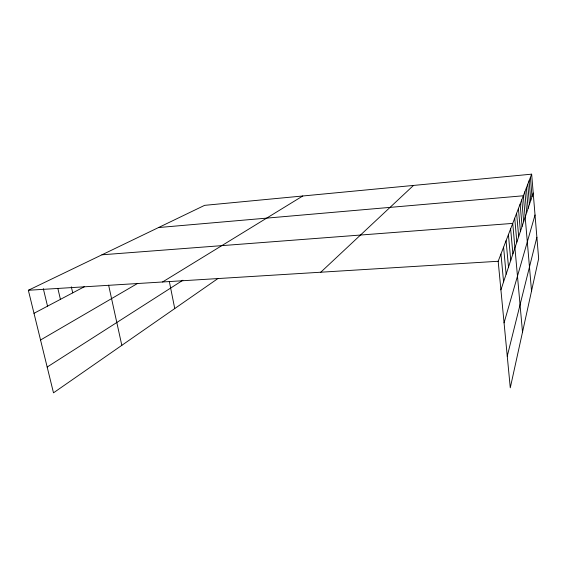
<?xml version="1.0" encoding="UTF-8"?>
<svg xmlns="http://www.w3.org/2000/svg" width="567" height="567" viewBox="0 0 567 567"><rect width="100%" height="100%" fill="white"/><g stroke="black" fill="none" stroke-linecap="round" stroke-linejoin="round"><path stroke-width="0.85" d="M507.252 356.154L536.878 237.268M504.063 322.857L535.028 214.971M500.909 289.85L533.214 193.035M531.648 174.168L538.65 258.616L510.279 387.8L498.173 261.267L531.648 174.168L204.609 205.346L28.35 290.269L53.496 392.832L218.089 278.432M320.773 272.217L413.499 185.43M47.174 367.04L182.907 280.226M162.559 281.983L302.771 195.984M40.541 340.009L137.767 283.344M33.999 313.31L84.455 286.668M158.54 227.544L523.341 195.771L531.534 291.013M101.954 254.803L512.724 223.398L522.512 332.092M28.35 290.269L498.173 261.267M43.319 288.646L47.529 306.166M57.827 288.341L60.421 299.355M71.322 286.824L72.718 292.863M108.623 285.201L121.82 345.346M169.335 281.508L174.742 308.554M500.959 254.009L503.588 281.806M506.069 240.727L508.507 267.078M503.588 247.177L506.118 274.23M510.626 228.862L512.901 253.91M508.408 234.632L510.761 260.317M514.723 218.21L516.849 242.074M520.137 204.113L522.079 226.396M518.422 208.585L520.421 231.371M516.615 213.277L518.677 236.588M524.886 191.759L526.672 212.646M521.782 199.846L523.667 221.647M529.117 180.753L530.762 200.385M527.764 184.268L529.458 204.29M526.36 187.932L528.097 208.38M530.407 177.393L532.009 196.636"/></g></svg>
